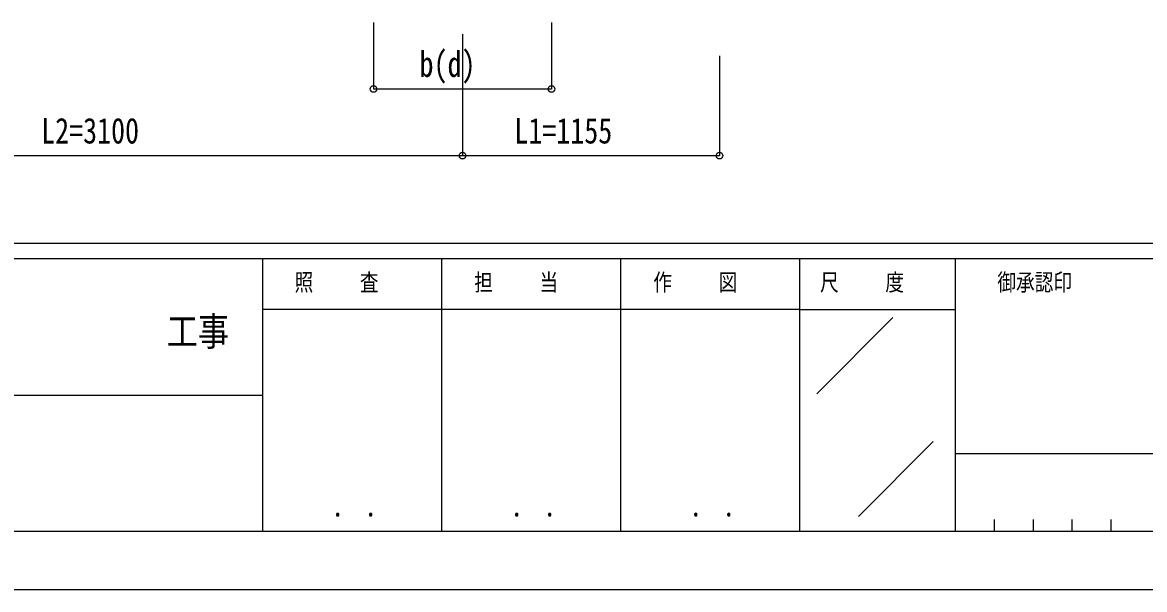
# Model space of a CAD drawing. Units: millimetres, scale not verified. Extents: x -14718 to 14718, y -10396 to 10396.
# Drawn here: x 3454 to 8499, y -10394 to -7842 of the extents above; entities that cross this region are included whole.
import ezdxf
from ezdxf.enums import TextEntityAlignment as Align

# ---------------------------------------------------------------- set-up
doc = ezdxf.new("R2010")
doc.units = ezdxf.units.MM
doc.header["$LTSCALE"] = 50
doc.layers.add('0-5_YKK_D', color=6, linetype='Continuous')
doc.layers.add('0-6_YKK_ZWAK', color=7, linetype='Continuous')
doc.styles.add('ＭＳ ゴシック', font='')
doc.styles.get('ＭＳ ゴシック').set_extended_font_data('MS Gothic')

msp = doc.modelspace()

# ---------------------------------------------------------------- linework, layer by layer
at = {"layer": '0-5_YKK_D'}
for p, q in [((5032.57, -7842.3), (5032.57, -8142.3)), ((5832.57, -7842.3), (5832.57, -8142.3)), ((5432.57, -7894.8), (5432.57, -8442.3)), ((5432.57, -7894.8), (5432.57, -8442.3)), ((6587.58, -7991.63), (6587.58, -8442.3)), ((5032.57, -8141.3), (5832.57, -8141.3)), ((2332.57, -8441.3), (5432.57, -8441.3)), ((5432.57, -8441.3), (6587.58, -8441.3))]:
    msp.add_line(p, q, dxfattribs=at)
for centre in [(5032.57, -8141.3), (5832.57, -8141.3), (5432.57, -8441.3), (5432.57, -8441.3), (6587.58, -8441.3)]:
    msp.add_circle(centre, 14.88, dxfattribs=at)
at = {"layer": '0-6_YKK_ZWAK'}
for p, q in [((13632.57, -8836.3), (-13667.43, -8836.3)), ((4532.57, -8906.3), (-17.43, -8906.3)), ((5337.57, -8906.3), (5337.57, -10131.3)), ((6142.57, -8906.3), (6142.57, -10131.3)), ((6947.57, -8906.3), (6947.57, -10131.3)), ((7647.57, -8906.3), (6947.57, -8906.3)), ((11261.32, -8906.3), (7647.57, -8906.3)), ((7647.57, -8906.3), (7647.57, -10131.3)), ((6947.57, -9133.8), (4532.57, -9133.8)), ((6947.57, -9133.8), (7647.57, -9133.8)), ((7024.87, -9512.82), (7367.63, -9170.05)), ((-17.43, -9518.8), (4532.57, -9518.8)), ((7212.35, -10064.76), (7549.12, -9727.99)), ((7647.57, -9781.3), (11261.32, -9781.3)), ((7822.57, -10078.8), (7822.57, -10131.3)), ((7997.57, -10078.8), (7997.57, -10131.3)), ((8172.57, -10078.8), (8172.57, -10131.3)), ((8347.57, -10078.8), (8347.57, -10131.3)), ((-17.43, -10131.3), (4532.57, -10131.3)), ((4532.57, -10131.3), (6947.57, -10131.3)), ((6947.57, -10131.3), (7647.57, -10131.3)), ((7647.57, -10131.3), (11261.32, -10131.3))]:
    msp.add_line(p, q, dxfattribs=at)
msp.add_lwpolyline([(-14717.5, -10393.8), (14717.5, -10393.8), (14717.5, 10396.2), (-14717.5, 10396.2)], close=True, dxfattribs=at)
msp.add_lwpolyline([(6947.57, -8906.3), (4532.57, -8906.3), (4532.57, -10131.3)], dxfattribs=at)

# ---------------------------------------------------------------- texts
at = {"layer": '0-5_YKK_D', "style": 'ＭＳ ゴシック', "width": 0.8}
for s, p in [('b(d)', (5239.37, -8121.3)), ('L2=3100', (3538.17, -8421.3)), ('L1=1155', (5665.68, -8421.3))]:
    msp.add_text(s, height=115.5, dxfattribs=at).set_placement(p, align=Align.BOTTOM_LEFT)
at = {"layer": '0-6_YKK_ZWAK', "style": 'ＭＳ ゴシック', "width": 0.8}
for s, height, p in [('照     査', 76.98, (4677.47, -9072.55)), ('担     当', 76.98, (5485.27, -9072.55)), ('作     図', 76.98, (6290.27, -9072.55)), ('尺     度', 76.98, (7039.97, -9072.55)), ('御承認印', 76.98, (7836.98, -9072.55)), ('工事', 128.3, (4103.17, -9334.93)), ('． ．', 90.71, (4847.5, -10094.03)), ('． ．', 90.71, (5652.5, -10094.03)), ('． ．', 90.71, (6457.5, -10094.03))]:
    msp.add_text(s, height=height, dxfattribs=at).set_placement(p, align=Align.BOTTOM_LEFT)

doc.saveas('drawing.dxf')
